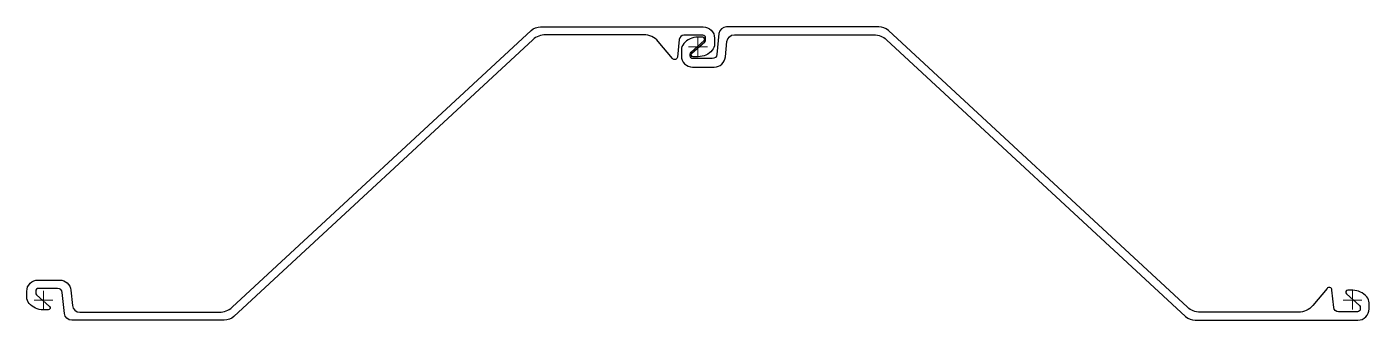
# Model space of a CAD drawing. Header units: millimetres. Extents: x 121 to 1556, y -523 to -209.
import ezdxf

# ---------------------------------------------------------------- set-up
doc = ezdxf.new("R2010")
doc.units = ezdxf.units.MM
doc.layers.add('ref', color=4, linetype='Continuous', lineweight=5)

# ---------------------------------------------------------------- blocks, each defined once
blk = doc.blocks.new('AZ12-700-d')
for points in [[(-15.3, -3.5, -0.17875), (-17.8, 3), (-17.8, 9.5, -0.414214), (-5.8, 21.5), (17.4, 21.5, -0.385314), (29.3, 10.7), (31, -5.8, 0.385314), (38.9, -13), (188.1, -13, 0.18895), (201.7, -7.7), (521.5, 288.5, -0.18895), (531.7, 292.5), (705.7, 292.5, -0.414214), (717.7, 280.5), (717.7, 274, -0.17875), (715.3, 267.5, -0.219232), (700.2, 260.5), (694.9, 260.5, -0.687281), (693.5, 264.2), (707.3, 276.6, 0.212557), (708.2, 278.9), (708.2, 280.5, 0.414214), (705.2, 283.5), (684.9, 283.5, 0.385314), (679.9, 279), (678, 260.2, -0.663703), (672.7, 258.6), (657.4, 276.9, 0.221695), (642.1, 284), (537, 284, 0.18895), (523.4, 278.7), (203.6, -17.5, -0.18895), (193.4, -21.5), (30.4, -21.5, -0.385314), (22.4, -14.3), (20.2, 8, 0.385314), (15.2, 12.5), (-5.3, 12.5, 0.414214), (-8.3, 9.5), (-8.3, 7.9, 0.212557), (-7.3, 5.6), (6.5, -6.8, -0.687281), (5.1, -10.5), (-0.2, -10.5, -0.219232), (-15.3, -3.5)], [(684.7, 274.5, 0.17875), (682.2, 268), (682.2, 261.5, 0.414214), (694.2, 249.5), (717.4, 249.5, 0.385314), (729.3, 260.3), (731, 276.8, -0.385314), (738.9, 284), (888.1, 284, -0.18895), (901.7, 278.7), (1221.5, -17.5, 0.18895), (1231.7, -21.5), (1405.7, -21.5, 0.414214), (1417.7, -9.5), (1417.7, -3, 0.17875), (1415.3, 3.5, 0.219232), (1400.2, 10.5), (1394.9, 10.5, 0.687281), (1393.5, 6.8), (1407.3, -5.6, -0.212557), (1408.2, -7.9), (1408.2, -9.5, -0.414214), (1405.2, -12.5), (1384.9, -12.5, -0.385314), (1379.9, -8), (1378, 10.8, 0.663703), (1372.7, 12.4), (1357.4, -5.9, -0.221695), (1342.1, -13), (1237, -13, -0.18895), (1223.4, -7.7), (903.6, 288.5, 0.18895), (893.4, 292.5), (730.4, 292.5, 0.385314), (722.4, 285.3), (720.2, 263, -0.385314), (715.2, 258.5), (694.7, 258.5, -0.414214), (691.7, 261.5), (691.7, 263.1, -0.212557), (692.7, 265.4), (706.5, 277.8, 0.687281), (705.1, 281.5), (699.8, 281.5, 0.219232), (684.7, 274.5)]]:
    blk.add_lwpolyline(points, format="xyb")
at = {"layer": 'ref'}
for p, q in [((700, 261), (700, 281)), ((700, 281), (700, 261)), ((710, 271), (690, 271)), ((710, 271), (690, 271)), ((10, 0), (-10, 0)), ((0, -10), (0, 10)), ((1400, 10), (1400, -10)), ((1410, 0), (1390, 0))]:
    blk.add_line(p, q, dxfattribs=at)

msp = doc.modelspace()

# ---------------------------------------------------------------- block references
msp.add_blockref('AZ12-700-d', (138.6, -501.6))

doc.saveas('drawing.dxf')
